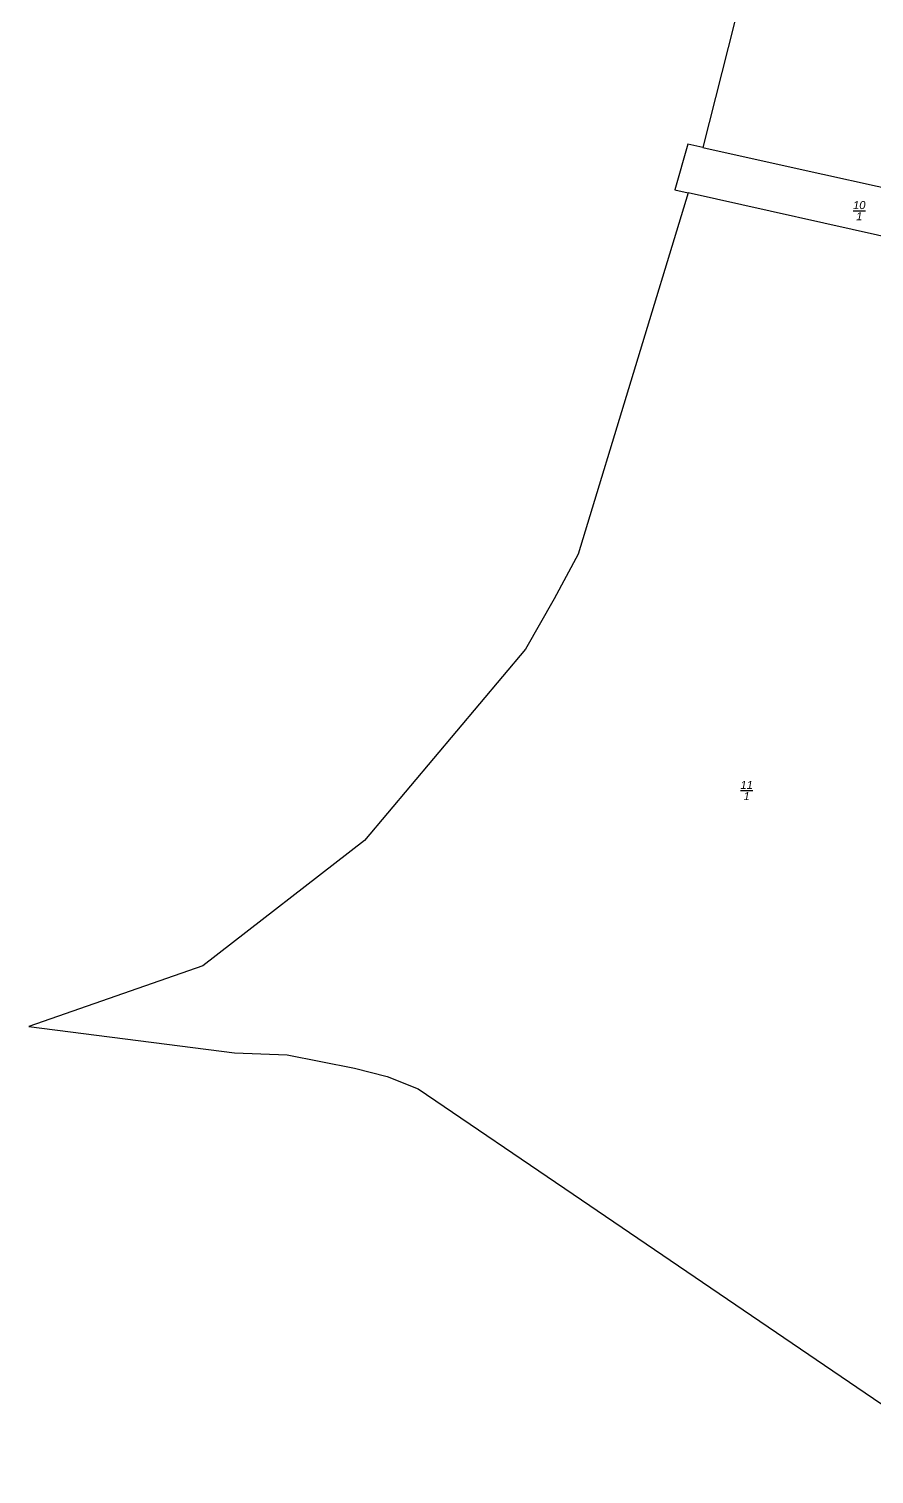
# Model space of a CAD drawing. Header units: metres. Extents: x 361930 to 363047, y 5819267 to 5821471.
# Drawn here: x 361930.3 to 362194.5, y 5820201.5 to 5820653.1 of the extents above; entities that cross this region are included whole.
import ezdxf

# ---------------------------------------------------------------- set-up
doc = ezdxf.new("R2010")
doc.units = ezdxf.units.M
doc.layers.add('03-Kataster', color=2, linetype='Continuous')
for name, color, linetype, plot in [('AP_PTO', 7, 'Continuous', False), ('AX_Festlegung', 7, 'Continuous', False), ('AX_Nutzung_Umgrenzung', 7, 'Continuous', False)]:
    doc.layers.add(name, color=color, linetype=linetype, plot=plot)
doc.styles.add('AX_4115', font='ariali.ttf', dxfattribs={"height": 2.5})

msp = doc.modelspace()

# ---------------------------------------------------------------- linework, layer by layer
at = {"layer": '03-Kataster'}
for p, q in [((362157.791, 5820682.349), (362141.014, 5820616.086)), ((362136.362, 5820617.134), (362132.222, 5820602.822)), ((362141.014, 5820616.086), (362136.362, 5820617.134)), ((362141.014, 5820616.086), (362169.587, 5820609.729)), ((362169.587, 5820609.729), (362286.201, 5820583.784)), ((362136.399, 5820601.866), (362101.985, 5820489.013)), ((362132.222, 5820602.822), (362136.399, 5820601.866)), ((362231.073, 5820580.755), (362136.399, 5820601.866)), ((362101.985, 5820489.013), (362094.496, 5820475.003)), ((362094.496, 5820475.003), (362085.587, 5820459.312)), ((362085.587, 5820459.312), (362035.243, 5820399.522)), ((362035.243, 5820399.522), (361984.679, 5820360.347)), ((361984.679, 5820360.347), (361930.338, 5820341.331)), ((361930.338, 5820341.331), (361994.621, 5820333.102)), ((361994.621, 5820333.102), (362011.041, 5820332.466)), ((362011.041, 5820332.466), (362032.069, 5820328.345)), ((362032.069, 5820328.345), (362042.338, 5820325.696)), ((362042.338, 5820325.696), (362051.98, 5820321.894)), ((362051.98, 5820321.894), (362100.436, 5820288.941)), ((362100.436, 5820288.941), (362228.971, 5820201.496))]:
    msp.add_line(p, q, dxfattribs=at)
at = {"layer": 'AX_Festlegung', "color": 253, "linetype": 'Continuous', "lineweight": 18, "true_color": 0x999999, "flags": 128}
msp.add_lwpolyline([(362332.095, 5820558.518), (362334.495, 5820575.959), (362324.637, 5820580.621), (362295.519, 5820583.022), (362291.841, 5820583.324), (362286.201, 5820583.784), (362169.587, 5820609.729), (362141.014, 5820616.086), (362136.362, 5820617.134), (362132.222, 5820602.822), (362136.399, 5820601.866), (362231.073, 5820580.755), (362239.446, 5820578.873), (362244.357, 5820578.443), (362292.988, 5820567.401), (362323.513, 5820560.468), (362332.095, 5820558.518)], close=True, dxfattribs=at)
at = {"layer": 'AX_Nutzung_Umgrenzung', "color": 253, "linetype": 'Continuous', "lineweight": 18, "true_color": 0x999999, "flags": 128}
msp.add_lwpolyline([(362334.495, 5820575.959), (362324.637, 5820580.621), (362295.519, 5820583.022), (362291.841, 5820583.324), (362286.201, 5820583.784), (362249.583, 5820591.931), (362245.659, 5820592.804), (362169.587, 5820609.729), (362141.014, 5820616.086), (362136.362, 5820617.134), (362132.222, 5820602.822), (362136.399, 5820601.866), (362231.073, 5820580.755), (362239.446, 5820578.873), (362244.357, 5820578.443), (362292.988, 5820567.401), (362323.513, 5820560.468), (362332.095, 5820558.518), (362334.495, 5820575.959)], close=True, dxfattribs=at)

# ---------------------------------------------------------------- texts
at = {"layer": 'AP_PTO', "color": 18, "true_color": 0x000000, "char_height": 2.5, "attachment_point": 5, "style": 'AX_4115'}
for s, insert in [('\\S10/1;', (362189.9, 5820596.3)), ('\\S11/1;', (362154.7, 5820415.1))]:
    msp.add_mtext(s, dxfattribs=dict(at, insert=insert))

doc.saveas('drawing.dxf')
